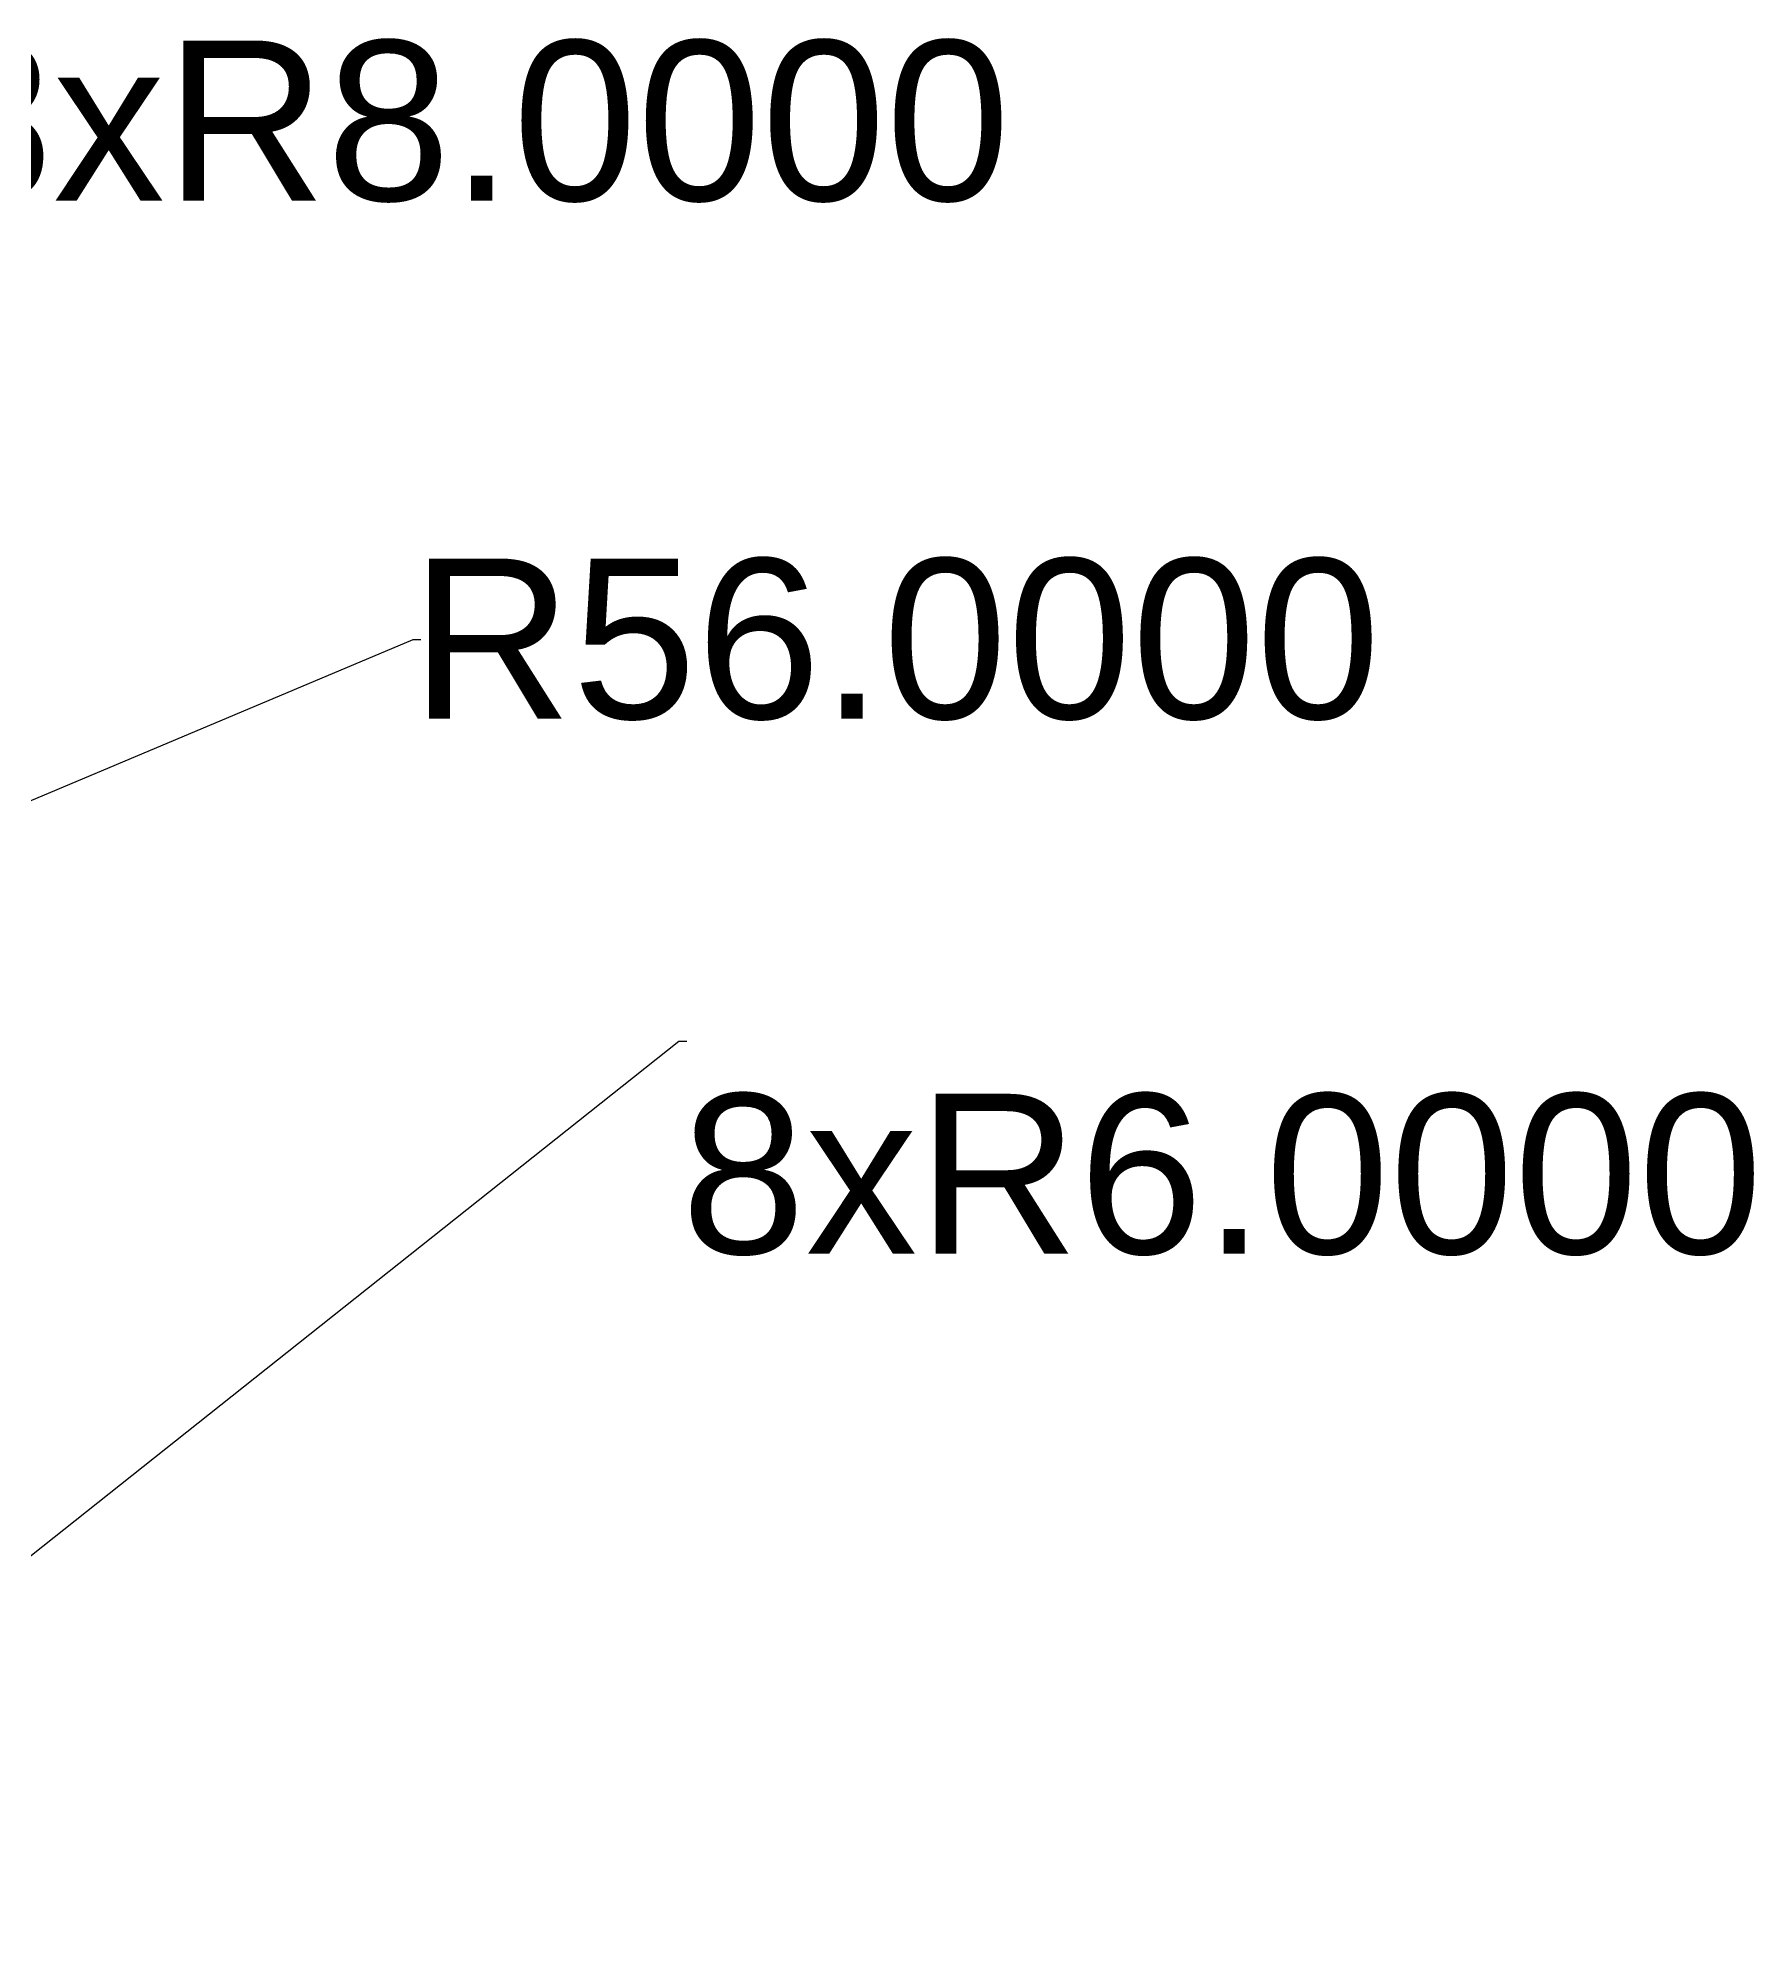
# Model space of a CAD drawing. Header units: inches. Extents: x -160 to 24, y -37 to 82.
# Drawn here: x -15 to 23.59, y 26.27 to 69.2 of the extents above; entities that cross this region are included whole.
import ezdxf

# ---------------------------------------------------------------- set-up
doc = ezdxf.new("R2010")
doc.units = ezdxf.units.IN
doc.header["$MEASUREMENT"] = 0
doc.styles.get("Standard").update_dxf_attribs({"font": 'arial.ttf', "height": 1.8})
doc.dimstyles.get("Standard").update_dxf_attribs({"dimtxt": 0.18, "dimasz": 0.18, "dimexe": 0.18, "dimexo": 0.0625, "dimgap": 0.09, "dimtad": 0, "dimtih": 1, "dimtoh": 1, "dimdec": 4, "dimzin": 0, "dimdsep": 46, "dimtxsty": 'Standard', "dimcen": 0.09, "dimadec": 0, "dimazin": 0, "dimtfac": 1, "dimtdec": 4, "dimtofl": 0, "dimtmove": 0, "dimatfit": 3, "dimfxl": 1, "dimtolj": 1, "dimtzin": 0, "dimarcsym": 0})

# ---------------------------------------------------------------- blocks, each defined once
blk = doc.blocks.new('*D4')
at = {"color": 0, "lineweight": -2, "transparency": 16777216}
for p, q in [((-17.51, 67.322), (-28.774, 60.147)), ((-17.33, 67.322), (-17.51, 67.322)), ((-35.673, 55.663), (-35.673, 55.843)), ((-35.763, 55.753), (-35.583, 55.753))]:
    blk.add_line(p, q, dxfattribs=at)
at = {"color": 0, "transparency": 16777216}
blk.add_solid([(-28.79, 60.173), (-28.757, 60.122), (-28.925, 60.051)], dxfattribs=at)
at = {"layer": 'Defpoints', "color": 0, "transparency": 16777216}
for p in [(-28.925, 60.051), (-35.673, 55.753)]:
    blk.add_point(p, dxfattribs=at)
at = {"color": 0, "transparency": 16777216, "insert": (-5.299, 67.322), "char_height": 1.8, "attachment_point": 5}
blk.add_mtext('\\A1;{\\H2x;8xR8.0000}', dxfattribs=at)
blk = doc.blocks.new('*D5')
at = {"color": 0, "lineweight": -2, "transparency": 16777216}
for p, q in [((-0.586, 46.635), (-21.283, 30.206)), ((-0.406, 46.635), (-0.586, 46.635)), ((-26.214, 26.364), (-26.034, 26.364)), ((-26.124, 26.274), (-26.124, 26.454))]:
    blk.add_line(p, q, dxfattribs=at)
at = {"color": 0, "transparency": 16777216}
blk.add_solid([(-21.302, 30.229), (-21.265, 30.182), (-21.424, 30.094)], dxfattribs=at)
at = {"layer": 'Defpoints', "color": 0, "transparency": 16777216}
for p in [(-21.424, 30.094), (-26.124, 26.364)]:
    blk.add_point(p, dxfattribs=at)
at = {"color": 0, "transparency": 16777216, "insert": (11.625, 46.635), "char_height": 1.8, "attachment_point": 5}
blk.add_mtext('\\A1;{\\H2x;\\P8xR6.0000}', dxfattribs=at)
blk = doc.blocks.new('*D7')
at = {"color": 0, "lineweight": -2, "transparency": 16777216}
for p, q in [((-6.574, 55.67), (-24.352, 48.178)), ((-6.394, 55.67), (-6.574, 55.67)), ((-76.214, 26.364), (-76.034, 26.364)), ((-76.124, 26.274), (-76.124, 26.454))]:
    blk.add_line(p, q, dxfattribs=at)
at = {"color": 0, "transparency": 16777216}
blk.add_solid([(-24.364, 48.206), (-24.341, 48.151), (-24.518, 48.109)], dxfattribs=at)
at = {"layer": 'Defpoints', "color": 0, "transparency": 16777216}
for p in [(-24.518, 48.109), (-76.124, 26.364)]:
    blk.add_point(p, dxfattribs=at)
at = {"color": 0, "transparency": 16777216, "insert": (4.284, 55.67), "char_height": 1.8, "attachment_point": 5}
blk.add_mtext('\\A1;{\\H2x;R56.0000}', dxfattribs=at)

msp = doc.modelspace()

# ---------------------------------------------------------------- dimensions: what is measured, and where the dimension line sits
for center, mpoint, text, picture, middle in [((-35.67297, 55.75279), (-28.92543, 60.05056), '{\\H2x;8x<>}', '*D4', (-5.29903, 67.32169)), ((-76.12382, 26.36353), (-24.51806, 48.10855), '{\\H2x;<>}', '*D7', (4.28407, 55.66981)), ((-26.12382, 26.36353), (-21.42437, 30.09384), '{\\H2x;\\P8x<>}', '*D5', (11.62452, 46.63475))]:
    dim = msp.add_radius_dim(center=center, mpoint=mpoint, text=text, dimstyle='Standard')
    dim.commit()
    dim.dimension.update_dxf_attribs({"geometry": picture, "text_midpoint": middle, "dimtype": 164})

doc.saveas('drawing.dxf')
